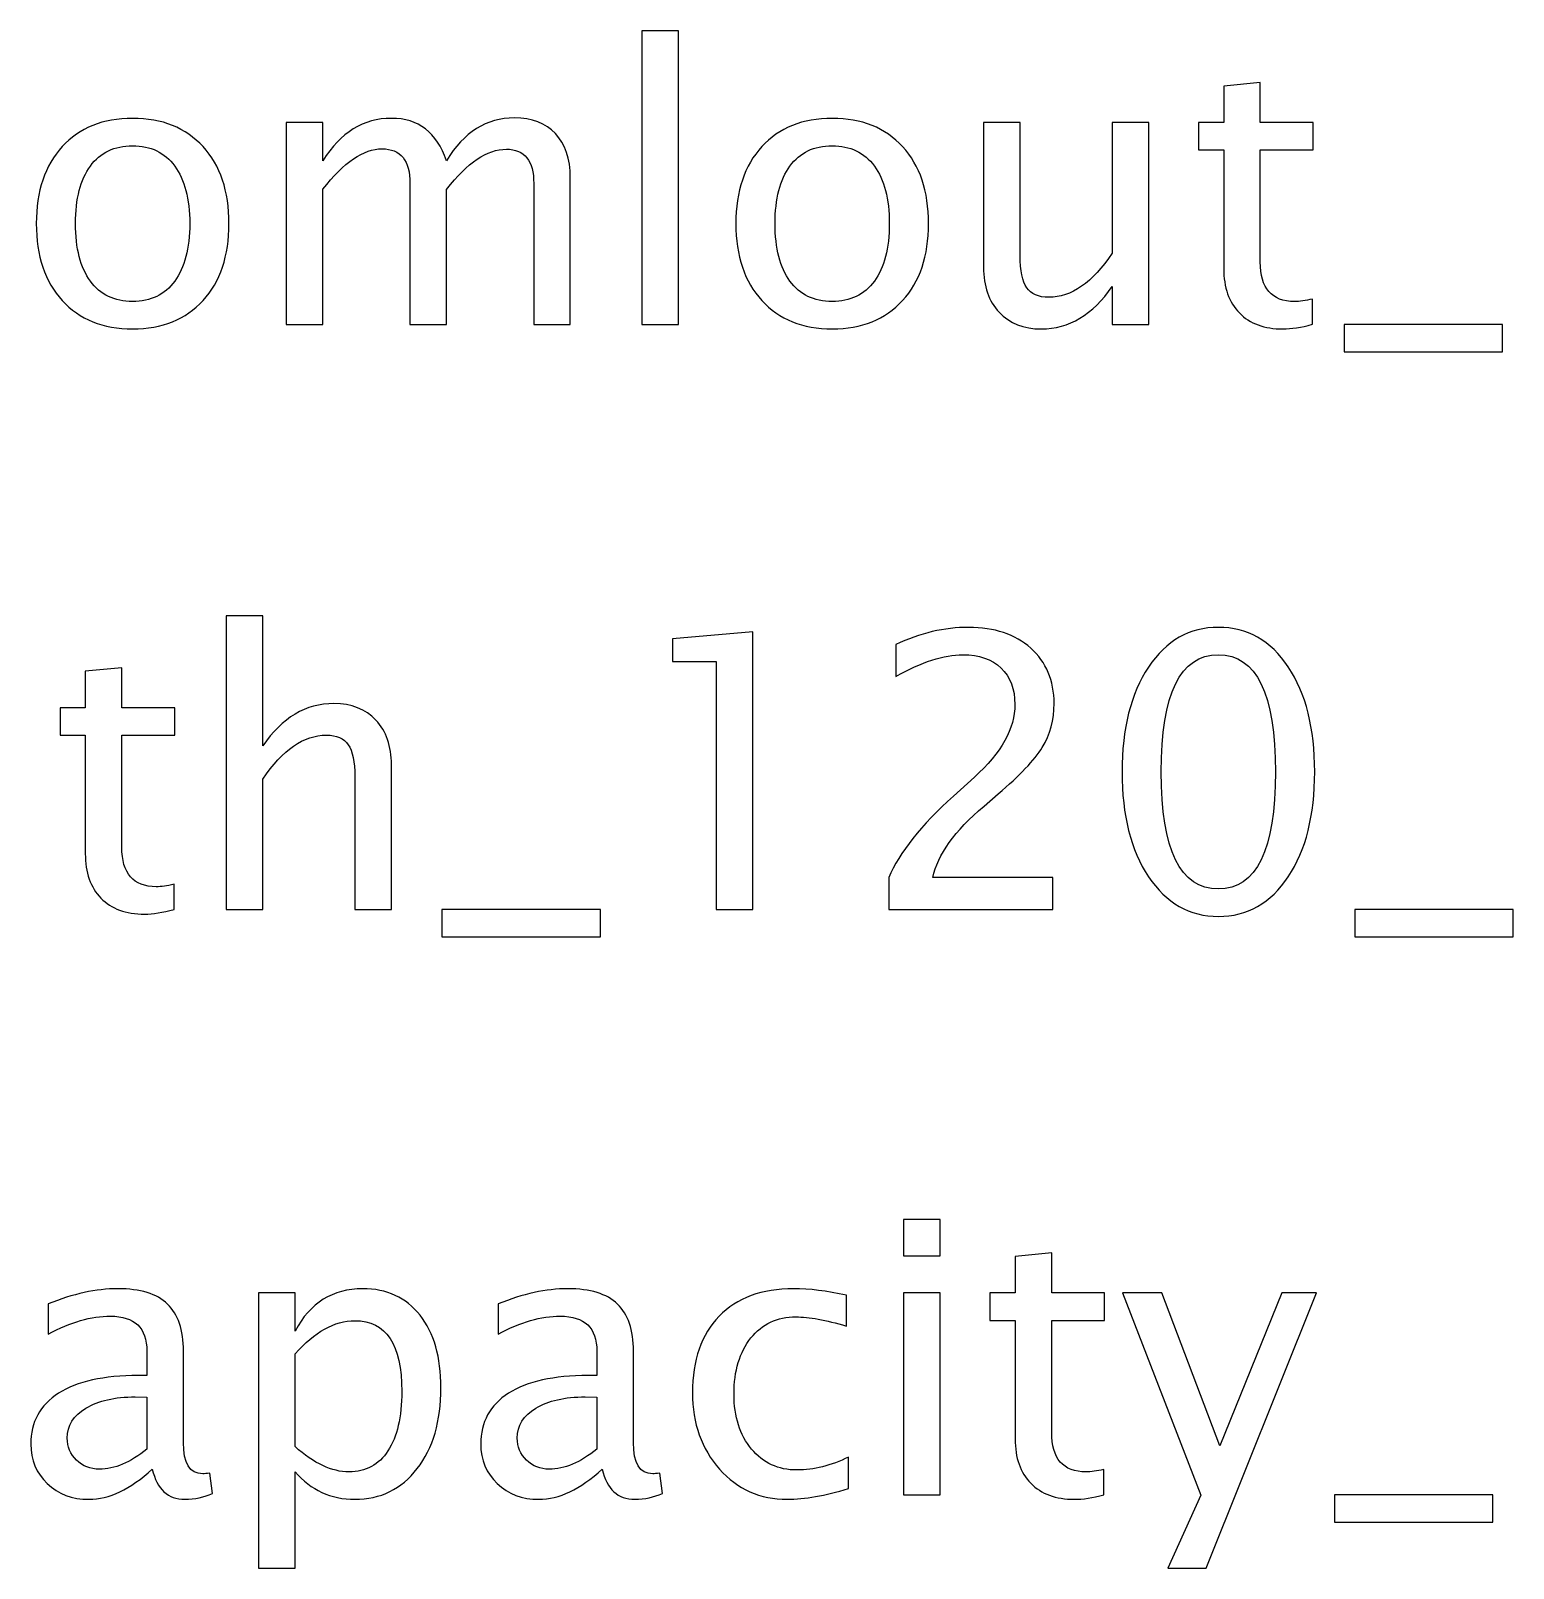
# Model space of a CAD drawing. Header units: centimetres. Extents: x -29.5 to 29.3, y -24.7 to 29.8.
# Drawn here: x -6.09 to 2.15, y 21.26 to 29.8 of the extents above; entities that cross this region are included whole.
import ezdxf

# ---------------------------------------------------------------- set-up
doc = ezdxf.new("R2010")
doc.units = ezdxf.units.CM
doc.header["$MEASUREMENT"] = 0
doc.layers.add('Layer 1', color=7, linetype='Continuous')

msp = doc.modelspace()

# ---------------------------------------------------------------- linework, layer by layer
at = {"layer": 'Layer 1'}
for points, knots in [([(-2.69537, 28.17044), (-2.69537, 28.17044), (-2.69537, 29.80239), (-2.69537, 29.80239), (-2.69537, 29.80239), (-2.69537, 29.80239), (-2.49217, 29.80239), (-2.49217, 29.80239), (-2.49217, 29.80239), (-2.49217, 29.80239), (-2.49217, 28.17044), (-2.49217, 28.17044), (-2.49217, 28.17044), (-2.49217, 28.17044), (-2.69537, 28.17044), (-2.69537, 28.17044)], [0, 0, 0, 0, 0.2, 0.2, 0.2, 0.2, 0.4, 0.4, 0.4, 0.4, 0.6, 0.6, 0.6, 0.6, 1, 1, 1, 1]), ([(1.03209, 28.17079), (0.9693, 28.15351), (0.91462, 28.14504), (0.8684, 28.14504), (0.8684, 28.14504), (0.76469, 28.14504), (0.6839, 28.17467), (0.62604, 28.23394), (0.62604, 28.23394), (0.56783, 28.29321), (0.53891, 28.3754), (0.53891, 28.48088), (0.53891, 28.48088), (0.53891, 28.48088), (0.53891, 29.13987), (0.53891, 29.13987), (0.53891, 29.13987), (0.53891, 29.13987), (0.3985, 29.13987), (0.3985, 29.13987), (0.3985, 29.13987), (0.3985, 29.13987), (0.3985, 29.29228), (0.3985, 29.29228), (0.3985, 29.29228), (0.3985, 29.29228), (0.53891, 29.29228), (0.53891, 29.29228), (0.53891, 29.29228), (0.53891, 29.29228), (0.53891, 29.49512), (0.53891, 29.49512), (0.53891, 29.49512), (0.53891, 29.49512), (0.74211, 29.51453), (0.74211, 29.51453), (0.74211, 29.51453), (0.74211, 29.51453), (0.74211, 29.29228), (0.74211, 29.29228), (0.74211, 29.29228), (0.74211, 29.29228), (1.03632, 29.29228), (1.03632, 29.29228), (1.03632, 29.29228), (1.03632, 29.29228), (1.03632, 29.13987), (1.03632, 29.13987), (1.03632, 29.13987), (1.03632, 29.13987), (0.74211, 29.13987), (0.74211, 29.13987), (0.74211, 29.13987), (0.74211, 29.13987), (0.74211, 28.51757), (0.74211, 28.51757), (0.74211, 28.51757), (0.74211, 28.37082), (0.80596, 28.29744), (0.93331, 28.29744), (0.93331, 28.29744), (0.96048, 28.29744), (0.99329, 28.30203), (1.03209, 28.31085), (1.03209, 28.31085), (1.03209, 28.31085), (1.03209, 28.17079), (1.03209, 28.17079)], [0, 0, 0, 0, 0.0555556, 0.0555556, 0.0555556, 0.0555556, 0.1111111, 0.1111111, 0.1111111, 0.1111111, 0.1666667, 0.1666667, 0.1666667, 0.1666667, 0.2222222, 0.2222222, 0.2222222, 0.2222222, 0.2777778, 0.2777778, 0.2777778, 0.2777778, 0.3333333, 0.3333333, 0.3333333, 0.3333333, 0.3888889, 0.3888889, 0.3888889, 0.3888889, 0.4444444, 0.4444444, 0.4444444, 0.4444444, 0.5, 0.5, 0.5, 0.5, 0.5555556, 0.5555556, 0.5555556, 0.5555556, 0.6111111, 0.6111111, 0.6111111, 0.6111111, 0.6666667, 0.6666667, 0.6666667, 0.6666667, 0.7222222, 0.7222222, 0.7222222, 0.7222222, 0.7777778, 0.7777778, 0.7777778, 0.7777778, 0.8333333, 0.8333333, 0.8333333, 0.8333333, 0.8888889, 0.8888889, 0.8888889, 0.8888889, 1, 1, 1, 1]), ([(-5.52535, 28.14504), (-5.6901, 28.14504), (-5.82063, 28.1976), (-5.91658, 28.30273), (-5.91658, 28.30273), (-6.01289, 28.40786), (-6.06087, 28.55074), (-6.06087, 28.731), (-6.06087, 28.731), (-6.06087, 28.91092), (-6.01289, 29.05344), (-5.91658, 29.15822), (-5.91658, 29.15822), (-5.82063, 29.26299), (-5.6901, 29.31556), (-5.52535, 29.31556), (-5.52535, 29.31556), (-5.3606, 29.31556), (-5.23008, 29.26299), (-5.13412, 29.15822), (-5.13412, 29.15822), (-5.03781, 29.05344), (-4.98983, 28.91092), (-4.98983, 28.731), (-4.98983, 28.731), (-4.98983, 28.55074), (-5.03781, 28.40786), (-5.13412, 28.30273), (-5.13412, 28.30273), (-5.23008, 28.1976), (-5.3606, 28.14504), (-5.52535, 28.14504)], [0, 0, 0, 0, 0.1111111, 0.1111111, 0.1111111, 0.1111111, 0.2222222, 0.2222222, 0.2222222, 0.2222222, 0.3333333, 0.3333333, 0.3333333, 0.3333333, 0.4444444, 0.4444444, 0.4444444, 0.4444444, 0.5555556, 0.5555556, 0.5555556, 0.5555556, 0.6666667, 0.6666667, 0.6666667, 0.6666667, 0.7777778, 0.7777778, 0.7777778, 0.7777778, 1, 1, 1, 1]), ([(-4.67163, 28.17044), (-4.67163, 28.17044), (-4.67163, 29.29228), (-4.67163, 29.29228), (-4.67163, 29.29228), (-4.67163, 29.29228), (-4.46843, 29.29228), (-4.46843, 29.29228), (-4.46843, 29.29228), (-4.46843, 29.29228), (-4.46843, 29.08026), (-4.46843, 29.08026), (-4.46843, 29.08026), (-4.3693, 29.23724), (-4.2423, 29.31556), (-4.08672, 29.31556), (-4.08672, 29.31556), (-3.93679, 29.31556), (-3.83484, 29.23724), (-3.78051, 29.08026), (-3.78051, 29.08026), (-3.6842, 29.23865), (-3.55861, 29.31768), (-3.40445, 29.31768), (-3.40445, 29.31768), (-3.30602, 29.31768), (-3.22947, 29.28875), (-3.17479, 29.23054), (-3.17479, 29.23054), (-3.12011, 29.17233), (-3.09259, 29.09084), (-3.09259, 28.98606), (-3.09259, 28.98606), (-3.09259, 28.98606), (-3.09259, 28.17044), (-3.09259, 28.17044), (-3.09259, 28.17044), (-3.09259, 28.17044), (-3.29579, 28.17044), (-3.29579, 28.17044), (-3.29579, 28.17044), (-3.29579, 28.17044), (-3.29579, 28.95255), (-3.29579, 28.95255), (-3.29579, 28.95255), (-3.29579, 29.08026), (-3.34659, 29.14411), (-3.44819, 29.14411), (-3.44819, 29.14411), (-3.55368, 29.14411), (-3.66445, 29.06967), (-3.78051, 28.92045), (-3.78051, 28.92045), (-3.78051, 28.92045), (-3.78051, 28.17044), (-3.78051, 28.17044), (-3.78051, 28.17044), (-3.78051, 28.17044), (-3.98371, 28.17044), (-3.98371, 28.17044), (-3.98371, 28.17044), (-3.98371, 28.17044), (-3.98371, 28.95326), (-3.98371, 28.95326), (-3.98371, 28.95326), (-3.98371, 29.08202), (-4.03522, 29.14622), (-4.13858, 29.14622), (-4.13858, 29.14622), (-4.24124, 29.14622), (-4.35131, 29.07144), (-4.46843, 28.92151), (-4.46843, 28.92151), (-4.46843, 28.92151), (-4.46843, 28.17044), (-4.46843, 28.17044), (-4.46843, 28.17044), (-4.46843, 28.17044), (-4.67163, 28.17044), (-4.67163, 28.17044)], [0, 0, 0, 0, 0.047619, 0.047619, 0.047619, 0.047619, 0.0952381, 0.0952381, 0.0952381, 0.0952381, 0.1428571, 0.1428571, 0.1428571, 0.1428571, 0.1904762, 0.1904762, 0.1904762, 0.1904762, 0.2380952, 0.2380952, 0.2380952, 0.2380952, 0.2857143, 0.2857143, 0.2857143, 0.2857143, 0.3333333, 0.3333333, 0.3333333, 0.3333333, 0.3809524, 0.3809524, 0.3809524, 0.3809524, 0.4285714, 0.4285714, 0.4285714, 0.4285714, 0.4761905, 0.4761905, 0.4761905, 0.4761905, 0.5238095, 0.5238095, 0.5238095, 0.5238095, 0.5714286, 0.5714286, 0.5714286, 0.5714286, 0.6190476, 0.6190476, 0.6190476, 0.6190476, 0.6666667, 0.6666667, 0.6666667, 0.6666667, 0.7142857, 0.7142857, 0.7142857, 0.7142857, 0.7619048, 0.7619048, 0.7619048, 0.7619048, 0.8095238, 0.8095238, 0.8095238, 0.8095238, 0.8571429, 0.8571429, 0.8571429, 0.8571429, 0.9047619, 0.9047619, 0.9047619, 0.9047619, 1, 1, 1, 1]), ([(-1.63703, 28.14504), (-1.80178, 28.14504), (-1.93231, 28.1976), (-2.02826, 28.30273), (-2.02826, 28.30273), (-2.12457, 28.40786), (-2.17255, 28.55074), (-2.17255, 28.731), (-2.17255, 28.731), (-2.17255, 28.91092), (-2.12457, 29.05344), (-2.02826, 29.15822), (-2.02826, 29.15822), (-1.93231, 29.26299), (-1.80178, 29.31556), (-1.63703, 29.31556), (-1.63703, 29.31556), (-1.47228, 29.31556), (-1.34176, 29.26299), (-1.2458, 29.15822), (-1.2458, 29.15822), (-1.14949, 29.05344), (-1.10151, 28.91092), (-1.10151, 28.731), (-1.10151, 28.731), (-1.10151, 28.55074), (-1.14949, 28.40786), (-1.2458, 28.30273), (-1.2458, 28.30273), (-1.34176, 28.1976), (-1.47228, 28.14504), (-1.63703, 28.14504)], [0, 0, 0, 0, 0.1111111, 0.1111111, 0.1111111, 0.1111111, 0.2222222, 0.2222222, 0.2222222, 0.2222222, 0.3333333, 0.3333333, 0.3333333, 0.3333333, 0.4444444, 0.4444444, 0.4444444, 0.4444444, 0.5555556, 0.5555556, 0.5555556, 0.5555556, 0.6666667, 0.6666667, 0.6666667, 0.6666667, 0.7777778, 0.7777778, 0.7777778, 0.7777778, 1, 1, 1, 1]), ([(-0.08058, 28.17044), (-0.08058, 28.17044), (-0.08058, 28.3814), (-0.08058, 28.3814), (-0.08058, 28.3814), (-0.18888, 28.22371), (-0.32046, 28.14504), (-0.47498, 28.14504), (-0.47498, 28.14504), (-0.57305, 28.14504), (-0.65102, 28.17573), (-0.70887, 28.23747), (-0.70887, 28.23747), (-0.76708, 28.2992), (-0.79601, 28.38211), (-0.79601, 28.48688), (-0.79601, 28.48688), (-0.79601, 28.48688), (-0.79601, 29.29228), (-0.79601, 29.29228), (-0.79601, 29.29228), (-0.79601, 29.29228), (-0.59281, 29.29228), (-0.59281, 29.29228), (-0.59281, 29.29228), (-0.59281, 29.29228), (-0.59281, 28.5532), (-0.59281, 28.5532), (-0.59281, 28.5532), (-0.59281, 28.46889), (-0.58046, 28.40927), (-0.55612, 28.37399), (-0.55612, 28.37399), (-0.53143, 28.33836), (-0.4905, 28.32072), (-0.433, 28.32072), (-0.433, 28.32072), (-0.30882, 28.32072), (-0.19099, 28.40222), (-0.08058, 28.56555), (-0.08058, 28.56555), (-0.08058, 28.56555), (-0.08058, 29.29228), (-0.08058, 29.29228), (-0.08058, 29.29228), (-0.08058, 29.29228), (0.12263, 29.29228), (0.12263, 29.29228), (0.12263, 29.29228), (0.12263, 29.29228), (0.12263, 28.17044), (0.12263, 28.17044), (0.12263, 28.17044), (0.12263, 28.17044), (-0.08058, 28.17044), (-0.08058, 28.17044)], [0, 0, 0, 0, 0.0666667, 0.0666667, 0.0666667, 0.0666667, 0.1333333, 0.1333333, 0.1333333, 0.1333333, 0.2, 0.2, 0.2, 0.2, 0.2666667, 0.2666667, 0.2666667, 0.2666667, 0.3333333, 0.3333333, 0.3333333, 0.3333333, 0.4, 0.4, 0.4, 0.4, 0.4666667, 0.4666667, 0.4666667, 0.4666667, 0.5333333, 0.5333333, 0.5333333, 0.5333333, 0.6, 0.6, 0.6, 0.6, 0.6666667, 0.6666667, 0.6666667, 0.6666667, 0.7333333, 0.7333333, 0.7333333, 0.7333333, 0.8, 0.8, 0.8, 0.8, 0.8666667, 0.8666667, 0.8666667, 0.8666667, 1, 1, 1, 1]), ([(-5.52571, 28.29744), (-5.42516, 28.29744), (-5.34685, 28.33519), (-5.29111, 28.41103), (-5.29111, 28.41103), (-5.23572, 28.48653), (-5.20785, 28.59342), (-5.20785, 28.731), (-5.20785, 28.731), (-5.20785, 28.86824), (-5.23572, 28.97477), (-5.29111, 29.05027), (-5.29111, 29.05027), (-5.34685, 29.12541), (-5.42516, 29.16316), (-5.52571, 29.16316), (-5.52571, 29.16316), (-5.6266, 29.16316), (-5.70492, 29.12541), (-5.75995, 29.05027), (-5.75995, 29.05027), (-5.81534, 28.97477), (-5.84285, 28.86824), (-5.84285, 28.731), (-5.84285, 28.731), (-5.84285, 28.59342), (-5.81534, 28.48653), (-5.75995, 28.41103), (-5.75995, 28.41103), (-5.70492, 28.33519), (-5.6266, 28.29744), (-5.52571, 28.29744)], [0, 0, 0, 0, 0.1111111, 0.1111111, 0.1111111, 0.1111111, 0.2222222, 0.2222222, 0.2222222, 0.2222222, 0.3333333, 0.3333333, 0.3333333, 0.3333333, 0.4444444, 0.4444444, 0.4444444, 0.4444444, 0.5555556, 0.5555556, 0.5555556, 0.5555556, 0.6666667, 0.6666667, 0.6666667, 0.6666667, 0.7777778, 0.7777778, 0.7777778, 0.7777778, 1, 1, 1, 1]), ([(-1.63739, 28.29744), (-1.53684, 28.29744), (-1.45853, 28.33519), (-1.40279, 28.41103), (-1.40279, 28.41103), (-1.3474, 28.48653), (-1.31953, 28.59342), (-1.31953, 28.731), (-1.31953, 28.731), (-1.31953, 28.86824), (-1.3474, 28.97477), (-1.40279, 29.05027), (-1.40279, 29.05027), (-1.45853, 29.12541), (-1.53684, 29.16316), (-1.63739, 29.16316), (-1.63739, 29.16316), (-1.73828, 29.16316), (-1.8166, 29.12541), (-1.87163, 29.05027), (-1.87163, 29.05027), (-1.92702, 28.97477), (-1.95453, 28.86824), (-1.95453, 28.731), (-1.95453, 28.731), (-1.95453, 28.59342), (-1.92702, 28.48653), (-1.87163, 28.41103), (-1.87163, 28.41103), (-1.8166, 28.33519), (-1.73828, 28.29744), (-1.63739, 28.29744)], [0, 0, 0, 0, 0.1111111, 0.1111111, 0.1111111, 0.1111111, 0.2222222, 0.2222222, 0.2222222, 0.2222222, 0.3333333, 0.3333333, 0.3333333, 0.3333333, 0.4444444, 0.4444444, 0.4444444, 0.4444444, 0.5555556, 0.5555556, 0.5555556, 0.5555556, 0.6666667, 0.6666667, 0.6666667, 0.6666667, 0.7777778, 0.7777778, 0.7777778, 0.7777778, 1, 1, 1, 1]), ([(1.20777, 28.01804), (1.20777, 28.01804), (1.20777, 28.17044), (1.20777, 28.17044), (1.20777, 28.17044), (1.20777, 28.17044), (2.0883, 28.17044), (2.0883, 28.17044), (2.0883, 28.17044), (2.0883, 28.17044), (2.0883, 28.01804), (2.0883, 28.01804), (2.0883, 28.01804), (2.0883, 28.01804), (1.20777, 28.01804), (1.20777, 28.01804)], [0, 0, 0, 0, 0.2, 0.2, 0.2, 0.2, 0.4, 0.4, 0.4, 0.4, 0.6, 0.6, 0.6, 0.6, 1, 1, 1, 1]), ([(-5.00537, 24.91783), (-5.00537, 24.91783), (-5.00537, 26.54978), (-5.00537, 26.54978), (-5.00537, 26.54978), (-5.00537, 26.54978), (-4.80217, 26.54978), (-4.80217, 26.54978), (-4.80217, 26.54978), (-4.80217, 26.54978), (-4.80217, 25.82765), (-4.80217, 25.82765), (-4.80217, 25.82765), (-4.69457, 25.98463), (-4.56263, 26.06295), (-4.4067, 26.06295), (-4.4067, 26.06295), (-4.30863, 26.06295), (-4.23067, 26.03226), (-4.17317, 25.97052), (-4.17317, 25.97052), (-4.11566, 25.90914), (-4.08673, 25.82623), (-4.08673, 25.72252), (-4.08673, 25.72252), (-4.08673, 25.72252), (-4.08673, 24.91783), (-4.08673, 24.91783), (-4.08673, 24.91783), (-4.08673, 24.91783), (-4.28994, 24.91783), (-4.28994, 24.91783), (-4.28994, 24.91783), (-4.28994, 24.91783), (-4.28994, 25.6562), (-4.28994, 25.6562), (-4.28994, 25.6562), (-4.28994, 25.73945), (-4.30228, 25.79872), (-4.32662, 25.834), (-4.32662, 25.834), (-4.35132, 25.86963), (-4.39189, 25.88726), (-4.44869, 25.88726), (-4.44869, 25.88726), (-4.57357, 25.88726), (-4.6914, 25.80577), (-4.80217, 25.64279), (-4.80217, 25.64279), (-4.80217, 25.64279), (-4.80217, 24.91783), (-4.80217, 24.91783), (-4.80217, 24.91783), (-4.80217, 24.91783), (-5.00537, 24.91783), (-5.00537, 24.91783)], [0, 0, 0, 0, 0.0666667, 0.0666667, 0.0666667, 0.0666667, 0.1333333, 0.1333333, 0.1333333, 0.1333333, 0.2, 0.2, 0.2, 0.2, 0.2666667, 0.2666667, 0.2666667, 0.2666667, 0.3333333, 0.3333333, 0.3333333, 0.3333333, 0.4, 0.4, 0.4, 0.4, 0.4666667, 0.4666667, 0.4666667, 0.4666667, 0.5333333, 0.5333333, 0.5333333, 0.5333333, 0.6, 0.6, 0.6, 0.6, 0.6666667, 0.6666667, 0.6666667, 0.6666667, 0.7333333, 0.7333333, 0.7333333, 0.7333333, 0.8, 0.8, 0.8, 0.8, 0.8666667, 0.8666667, 0.8666667, 0.8666667, 1, 1, 1, 1]), ([(-2.28191, 24.91783), (-2.28191, 24.91783), (-2.28191, 26.29578), (-2.28191, 26.29578), (-2.28191, 26.29578), (-2.28191, 26.29578), (-2.52533, 26.29578), (-2.52533, 26.29578), (-2.52533, 26.29578), (-2.52533, 26.29578), (-2.52533, 26.42278), (-2.52533, 26.42278), (-2.52533, 26.42278), (-2.52533, 26.42278), (-2.07871, 26.46088), (-2.07871, 26.46088), (-2.07871, 26.46088), (-2.07871, 26.46088), (-2.07871, 24.91783), (-2.07871, 24.91783), (-2.07871, 24.91783), (-2.07871, 24.91783), (-2.28191, 24.91783), (-2.28191, 24.91783)], [0, 0, 0, 0, 0.1428571, 0.1428571, 0.1428571, 0.1428571, 0.2857143, 0.2857143, 0.2857143, 0.2857143, 0.4285714, 0.4285714, 0.4285714, 0.4285714, 0.5714286, 0.5714286, 0.5714286, 0.5714286, 0.7142857, 0.7142857, 0.7142857, 0.7142857, 1, 1, 1, 1]), ([(-1.32236, 24.91783), (-1.32236, 24.91783), (-1.32236, 25.09563), (-1.32236, 25.09563), (-1.32236, 25.09563), (-1.26309, 25.23427), (-1.1435, 25.38561), (-0.96323, 25.54895), (-0.96323, 25.54895), (-0.96323, 25.54895), (-0.84681, 25.65337), (-0.84681, 25.65337), (-0.84681, 25.65337), (-0.69688, 25.78955), (-0.62174, 25.92431), (-0.62174, 26.05836), (-0.62174, 26.05836), (-0.62174, 26.14409), (-0.64749, 26.21112), (-0.69864, 26.26015), (-0.69864, 26.26015), (-0.7498, 26.30919), (-0.82071, 26.33388), (-0.91066, 26.33388), (-0.91066, 26.33388), (-1.01579, 26.33388), (-1.14032, 26.29367), (-1.28426, 26.21323), (-1.28426, 26.21323), (-1.28426, 26.21323), (-1.28426, 26.39103), (-1.28426, 26.39103), (-1.28426, 26.39103), (-1.14844, 26.45453), (-1.01332, 26.48628), (-0.87856, 26.48628), (-0.87856, 26.48628), (-0.73533, 26.48628), (-0.62033, 26.44783), (-0.53354, 26.37057), (-0.53354, 26.37057), (-0.44711, 26.29331), (-0.40372, 26.19101), (-0.40372, 26.0633), (-0.40372, 26.0633), (-0.40372, 25.97158), (-0.42559, 25.89009), (-0.46934, 25.81918), (-0.46934, 25.81918), (-0.51344, 25.74792), (-0.59493, 25.66184), (-0.71452, 25.56024), (-0.71452, 25.56024), (-0.71452, 25.56024), (-0.79319, 25.49321), (-0.79319, 25.49321), (-0.79319, 25.49321), (-0.95688, 25.35457), (-1.05142, 25.22192), (-1.07682, 25.09563), (-1.07682, 25.09563), (-1.07682, 25.09563), (-0.41007, 25.09563), (-0.41007, 25.09563), (-0.41007, 25.09563), (-0.41007, 25.09563), (-0.41007, 24.91783), (-0.41007, 24.91783), (-0.41007, 24.91783), (-0.41007, 24.91783), (-1.32236, 24.91783), (-1.32236, 24.91783)], [0, 0, 0, 0, 0.0526316, 0.0526316, 0.0526316, 0.0526316, 0.1052632, 0.1052632, 0.1052632, 0.1052632, 0.1578947, 0.1578947, 0.1578947, 0.1578947, 0.2105263, 0.2105263, 0.2105263, 0.2105263, 0.2631579, 0.2631579, 0.2631579, 0.2631579, 0.3157895, 0.3157895, 0.3157895, 0.3157895, 0.3684211, 0.3684211, 0.3684211, 0.3684211, 0.4210526, 0.4210526, 0.4210526, 0.4210526, 0.4736842, 0.4736842, 0.4736842, 0.4736842, 0.5263158, 0.5263158, 0.5263158, 0.5263158, 0.5789474, 0.5789474, 0.5789474, 0.5789474, 0.6315789, 0.6315789, 0.6315789, 0.6315789, 0.6842105, 0.6842105, 0.6842105, 0.6842105, 0.7368421, 0.7368421, 0.7368421, 0.7368421, 0.7894737, 0.7894737, 0.7894737, 0.7894737, 0.8421053, 0.8421053, 0.8421053, 0.8421053, 0.8947368, 0.8947368, 0.8947368, 0.8947368, 1, 1, 1, 1]), ([(0.50927, 24.87973), (0.34875, 24.87973), (0.21928, 24.95346), (0.12121, 25.10057), (0.12121, 25.10057), (0.02279, 25.24768), (-0.02625, 25.44171), (-0.02625, 25.68301), (-0.02625, 25.68301), (-0.02625, 25.92431), (0.02279, 26.11833), (0.12121, 26.26544), (0.12121, 26.26544), (0.21928, 26.41255), (0.34875, 26.48628), (0.50927, 26.48628), (0.50927, 26.48628), (0.67049, 26.48628), (0.79996, 26.4129), (0.89803, 26.26615), (0.89803, 26.26615), (0.99575, 26.11939), (1.04479, 25.92501), (1.04479, 25.68301), (1.04479, 25.68301), (1.04479, 25.44171), (0.99575, 25.24768), (0.89803, 25.10057), (0.89803, 25.10057), (0.79996, 24.95346), (0.67049, 24.87973), (0.50927, 24.87973)], [0, 0, 0, 0, 0.1111111, 0.1111111, 0.1111111, 0.1111111, 0.2222222, 0.2222222, 0.2222222, 0.2222222, 0.3333333, 0.3333333, 0.3333333, 0.3333333, 0.4444444, 0.4444444, 0.4444444, 0.4444444, 0.5555556, 0.5555556, 0.5555556, 0.5555556, 0.6666667, 0.6666667, 0.6666667, 0.6666667, 0.7777778, 0.7777778, 0.7777778, 0.7777778, 1, 1, 1, 1]), ([(0.50891, 25.03213), (0.72093, 25.03213), (0.82677, 25.24909), (0.82677, 25.68301), (0.82677, 25.68301), (0.82677, 26.11692), (0.72093, 26.33388), (0.50891, 26.33388), (0.50891, 26.33388), (0.2976, 26.33388), (0.19177, 26.11692), (0.19177, 25.68301), (0.19177, 25.68301), (0.19177, 25.24909), (0.2976, 25.03213), (0.50891, 25.03213)], [0, 0, 0, 0, 0.2, 0.2, 0.2, 0.2, 0.4, 0.4, 0.4, 0.4, 0.6, 0.6, 0.6, 0.6, 1, 1, 1, 1]), ([(-5.29535, 24.91818), (-5.35814, 24.9009), (-5.41282, 24.89243), (-5.45904, 24.89243), (-5.45904, 24.89243), (-5.56275, 24.89243), (-5.64354, 24.92206), (-5.7014, 24.98133), (-5.7014, 24.98133), (-5.75961, 25.0406), (-5.78853, 25.12279), (-5.78853, 25.22827), (-5.78853, 25.22827), (-5.78853, 25.22827), (-5.78853, 25.88726), (-5.78853, 25.88726), (-5.78853, 25.88726), (-5.78853, 25.88726), (-5.92894, 25.88726), (-5.92894, 25.88726), (-5.92894, 25.88726), (-5.92894, 25.88726), (-5.92894, 26.03967), (-5.92894, 26.03967), (-5.92894, 26.03967), (-5.92894, 26.03967), (-5.78853, 26.03967), (-5.78853, 26.03967), (-5.78853, 26.03967), (-5.78853, 26.03967), (-5.78853, 26.24251), (-5.78853, 26.24251), (-5.78853, 26.24251), (-5.78853, 26.24251), (-5.58533, 26.26192), (-5.58533, 26.26192), (-5.58533, 26.26192), (-5.58533, 26.26192), (-5.58533, 26.03967), (-5.58533, 26.03967), (-5.58533, 26.03967), (-5.58533, 26.03967), (-5.29112, 26.03967), (-5.29112, 26.03967), (-5.29112, 26.03967), (-5.29112, 26.03967), (-5.29112, 25.88726), (-5.29112, 25.88726), (-5.29112, 25.88726), (-5.29112, 25.88726), (-5.58533, 25.88726), (-5.58533, 25.88726), (-5.58533, 25.88726), (-5.58533, 25.88726), (-5.58533, 25.26496), (-5.58533, 25.26496), (-5.58533, 25.26496), (-5.58533, 25.11821), (-5.52148, 25.04483), (-5.39413, 25.04483), (-5.39413, 25.04483), (-5.36696, 25.04483), (-5.33415, 25.04942), (-5.29535, 25.05824), (-5.29535, 25.05824), (-5.29535, 25.05824), (-5.29535, 24.91818), (-5.29535, 24.91818)], [0, 0, 0, 0, 0.0555556, 0.0555556, 0.0555556, 0.0555556, 0.1111111, 0.1111111, 0.1111111, 0.1111111, 0.1666667, 0.1666667, 0.1666667, 0.1666667, 0.2222222, 0.2222222, 0.2222222, 0.2222222, 0.2777778, 0.2777778, 0.2777778, 0.2777778, 0.3333333, 0.3333333, 0.3333333, 0.3333333, 0.3888889, 0.3888889, 0.3888889, 0.3888889, 0.4444444, 0.4444444, 0.4444444, 0.4444444, 0.5, 0.5, 0.5, 0.5, 0.5555556, 0.5555556, 0.5555556, 0.5555556, 0.6111111, 0.6111111, 0.6111111, 0.6111111, 0.6666667, 0.6666667, 0.6666667, 0.6666667, 0.7222222, 0.7222222, 0.7222222, 0.7222222, 0.7777778, 0.7777778, 0.7777778, 0.7777778, 0.8333333, 0.8333333, 0.8333333, 0.8333333, 0.8888889, 0.8888889, 0.8888889, 0.8888889, 1, 1, 1, 1]), ([(-3.80592, 24.76543), (-3.80592, 24.76543), (-3.80592, 24.91783), (-3.80592, 24.91783), (-3.80592, 24.91783), (-3.80592, 24.91783), (-2.92539, 24.91783), (-2.92539, 24.91783), (-2.92539, 24.91783), (-2.92539, 24.91783), (-2.92539, 24.76543), (-2.92539, 24.76543), (-2.92539, 24.76543), (-2.92539, 24.76543), (-3.80592, 24.76543), (-3.80592, 24.76543)], [0, 0, 0, 0, 0.2, 0.2, 0.2, 0.2, 0.4, 0.4, 0.4, 0.4, 0.6, 0.6, 0.6, 0.6, 1, 1, 1, 1]), ([(1.26774, 24.76543), (1.26774, 24.76543), (1.26774, 24.91783), (1.26774, 24.91783), (1.26774, 24.91783), (1.26774, 24.91783), (2.14827, 24.91783), (2.14827, 24.91783), (2.14827, 24.91783), (2.14827, 24.91783), (2.14827, 24.76543), (2.14827, 24.76543), (2.14827, 24.76543), (2.14827, 24.76543), (1.26774, 24.76543), (1.26774, 24.76543)], [0, 0, 0, 0, 0.2, 0.2, 0.2, 0.2, 0.4, 0.4, 0.4, 0.4, 0.6, 0.6, 0.6, 0.6, 1, 1, 1, 1]), ([(-1.24052, 22.99237), (-1.24052, 22.99237), (-1.24052, 23.19557), (-1.24052, 23.19557), (-1.24052, 23.19557), (-1.24052, 23.19557), (-1.03732, 23.19557), (-1.03732, 23.19557), (-1.03732, 23.19557), (-1.03732, 23.19557), (-1.03732, 22.99237), (-1.03732, 22.99237), (-1.03732, 22.99237), (-1.03732, 22.99237), (-1.24052, 22.99237), (-1.24052, 22.99237)], [0, 0, 0, 0, 0.2, 0.2, 0.2, 0.2, 0.4, 0.4, 0.4, 0.4, 0.6, 0.6, 0.6, 0.6, 1, 1, 1, 1]), ([(-0.12715, 21.66557), (-0.18994, 21.64829), (-0.24462, 21.63982), (-0.29084, 21.63982), (-0.29084, 21.63982), (-0.39455, 21.63982), (-0.47534, 21.66945), (-0.5332, 21.72872), (-0.5332, 21.72872), (-0.59141, 21.78799), (-0.62033, 21.87018), (-0.62033, 21.97566), (-0.62033, 21.97566), (-0.62033, 21.97566), (-0.62033, 22.63465), (-0.62033, 22.63465), (-0.62033, 22.63465), (-0.62033, 22.63465), (-0.76074, 22.63465), (-0.76074, 22.63465), (-0.76074, 22.63465), (-0.76074, 22.63465), (-0.76074, 22.78706), (-0.76074, 22.78706), (-0.76074, 22.78706), (-0.76074, 22.78706), (-0.62033, 22.78706), (-0.62033, 22.78706), (-0.62033, 22.78706), (-0.62033, 22.78706), (-0.62033, 22.9899), (-0.62033, 22.9899), (-0.62033, 22.9899), (-0.62033, 22.9899), (-0.41713, 23.00931), (-0.41713, 23.00931), (-0.41713, 23.00931), (-0.41713, 23.00931), (-0.41713, 22.78706), (-0.41713, 22.78706), (-0.41713, 22.78706), (-0.41713, 22.78706), (-0.12292, 22.78706), (-0.12292, 22.78706), (-0.12292, 22.78706), (-0.12292, 22.78706), (-0.12292, 22.63465), (-0.12292, 22.63465), (-0.12292, 22.63465), (-0.12292, 22.63465), (-0.41713, 22.63465), (-0.41713, 22.63465), (-0.41713, 22.63465), (-0.41713, 22.63465), (-0.41713, 22.01235), (-0.41713, 22.01235), (-0.41713, 22.01235), (-0.41713, 21.8656), (-0.35328, 21.79222), (-0.22593, 21.79222), (-0.22593, 21.79222), (-0.19876, 21.79222), (-0.16595, 21.79681), (-0.12715, 21.80563), (-0.12715, 21.80563), (-0.12715, 21.80563), (-0.12715, 21.66557), (-0.12715, 21.66557)], [0, 0, 0, 0, 0.0555556, 0.0555556, 0.0555556, 0.0555556, 0.1111111, 0.1111111, 0.1111111, 0.1111111, 0.1666667, 0.1666667, 0.1666667, 0.1666667, 0.2222222, 0.2222222, 0.2222222, 0.2222222, 0.2777778, 0.2777778, 0.2777778, 0.2777778, 0.3333333, 0.3333333, 0.3333333, 0.3333333, 0.3888889, 0.3888889, 0.3888889, 0.3888889, 0.4444444, 0.4444444, 0.4444444, 0.4444444, 0.5, 0.5, 0.5, 0.5, 0.5555556, 0.5555556, 0.5555556, 0.5555556, 0.6111111, 0.6111111, 0.6111111, 0.6111111, 0.6666667, 0.6666667, 0.6666667, 0.6666667, 0.7222222, 0.7222222, 0.7222222, 0.7222222, 0.7777778, 0.7777778, 0.7777778, 0.7777778, 0.8333333, 0.8333333, 0.8333333, 0.8333333, 0.8888889, 0.8888889, 0.8888889, 0.8888889, 1, 1, 1, 1]), ([(-5.416, 21.8081), (-5.53806, 21.69591), (-5.65553, 21.63982), (-5.76842, 21.63982), (-5.76842, 21.63982), (-5.8612, 21.63982), (-5.93846, 21.66875), (-5.99949, 21.72696), (-5.99949, 21.72696), (-6.06087, 21.78516), (-6.09157, 21.85854), (-6.09157, 21.94709), (-6.09157, 21.94709), (-6.09157, 22.0695), (-6.04006, 22.1637), (-5.93705, 22.22931), (-5.93705, 22.22931), (-5.83404, 22.29493), (-5.68622, 22.32774), (-5.49361, 22.32774), (-5.49361, 22.32774), (-5.49361, 22.32774), (-5.44598, 22.32774), (-5.44598, 22.32774), (-5.44598, 22.32774), (-5.44598, 22.32774), (-5.44598, 22.46285), (-5.44598, 22.46285), (-5.44598, 22.46285), (-5.44598, 22.59303), (-5.51372, 22.65794), (-5.64954, 22.65794), (-5.64954, 22.65794), (-5.75466, 22.65794), (-5.86967, 22.62478), (-5.9942, 22.55845), (-5.9942, 22.55845), (-5.9942, 22.55845), (-5.9942, 22.72567), (-5.9942, 22.72567), (-5.9942, 22.72567), (-5.85732, 22.78212), (-5.7282, 22.81034), (-5.6072, 22.81034), (-5.6072, 22.81034), (-5.48267, 22.81034), (-5.3906, 22.78212), (-5.33168, 22.72532), (-5.33168, 22.72532), (-5.27242, 22.66852), (-5.24278, 22.58103), (-5.24278, 22.46285), (-5.24278, 22.46285), (-5.24278, 22.46285), (-5.24278, 21.95591), (-5.24278, 21.95591), (-5.24278, 21.95591), (-5.24278, 21.83985), (-5.20715, 21.78164), (-5.13554, 21.78164), (-5.13554, 21.78164), (-5.12672, 21.78164), (-5.11366, 21.78305), (-5.09638, 21.78587), (-5.09638, 21.78587), (-5.09638, 21.78587), (-5.08191, 21.67298), (-5.08191, 21.67298), (-5.08191, 21.67298), (-5.12813, 21.65076), (-5.17893, 21.63982), (-5.23467, 21.63982), (-5.23467, 21.63982), (-5.32957, 21.63982), (-5.38989, 21.69591), (-5.416, 21.8081)], [0, 0, 0, 0, 0.05, 0.05, 0.05, 0.05, 0.1, 0.1, 0.1, 0.1, 0.15, 0.15, 0.15, 0.15, 0.2, 0.2, 0.2, 0.2, 0.25, 0.25, 0.25, 0.25, 0.3, 0.3, 0.3, 0.3, 0.35, 0.35, 0.35, 0.35, 0.4, 0.4, 0.4, 0.4, 0.45, 0.45, 0.45, 0.45, 0.5, 0.5, 0.5, 0.5, 0.55, 0.55, 0.55, 0.55, 0.6, 0.6, 0.6, 0.6, 0.65, 0.65, 0.65, 0.65, 0.7, 0.7, 0.7, 0.7, 0.75, 0.75, 0.75, 0.75, 0.8, 0.8, 0.8, 0.8, 0.85, 0.85, 0.85, 0.85, 0.9, 0.9, 0.9, 0.9, 1, 1, 1, 1]), ([(-4.82545, 21.2567), (-4.82545, 21.2567), (-4.82545, 22.78706), (-4.82545, 22.78706), (-4.82545, 22.78706), (-4.82545, 22.78706), (-4.62225, 22.78706), (-4.62225, 22.78706), (-4.62225, 22.78706), (-4.62225, 22.78706), (-4.62225, 22.57504), (-4.62225, 22.57504), (-4.62225, 22.57504), (-4.53899, 22.73202), (-4.41376, 22.81034), (-4.24689, 22.81034), (-4.24689, 22.81034), (-4.11178, 22.81034), (-4.00559, 22.7613), (-3.92798, 22.66288), (-3.92798, 22.66288), (-3.85037, 22.56445), (-3.81156, 22.43004), (-3.81156, 22.25965), (-3.81156, 22.25965), (-3.81156, 22.07409), (-3.85566, 21.92416), (-3.9435, 21.81056), (-3.9435, 21.81056), (-4.03135, 21.69662), (-4.14706, 21.63982), (-4.29028, 21.63982), (-4.29028, 21.63982), (-4.42328, 21.63982), (-4.53405, 21.69062), (-4.62225, 21.79257), (-4.62225, 21.79257), (-4.62225, 21.79257), (-4.62225, 21.2567), (-4.62225, 21.2567), (-4.62225, 21.2567), (-4.62225, 21.2567), (-4.82545, 21.2567), (-4.82545, 21.2567)], [0, 0, 0, 0, 0.0833333, 0.0833333, 0.0833333, 0.0833333, 0.1666667, 0.1666667, 0.1666667, 0.1666667, 0.25, 0.25, 0.25, 0.25, 0.3333333, 0.3333333, 0.3333333, 0.3333333, 0.4166667, 0.4166667, 0.4166667, 0.4166667, 0.5, 0.5, 0.5, 0.5, 0.5833333, 0.5833333, 0.5833333, 0.5833333, 0.6666667, 0.6666667, 0.6666667, 0.6666667, 0.75, 0.75, 0.75, 0.75, 0.8333333, 0.8333333, 0.8333333, 0.8333333, 1, 1, 1, 1]), ([(-2.91516, 21.8081), (-3.03722, 21.69591), (-3.15469, 21.63982), (-3.26758, 21.63982), (-3.26758, 21.63982), (-3.36036, 21.63982), (-3.43762, 21.66875), (-3.49865, 21.72696), (-3.49865, 21.72696), (-3.56003, 21.78516), (-3.59073, 21.85854), (-3.59073, 21.94709), (-3.59073, 21.94709), (-3.59073, 22.0695), (-3.53922, 22.1637), (-3.43621, 22.22931), (-3.43621, 22.22931), (-3.3332, 22.29493), (-3.18538, 22.32774), (-2.99277, 22.32774), (-2.99277, 22.32774), (-2.99277, 22.32774), (-2.94514, 22.32774), (-2.94514, 22.32774), (-2.94514, 22.32774), (-2.94514, 22.32774), (-2.94514, 22.46285), (-2.94514, 22.46285), (-2.94514, 22.46285), (-2.94514, 22.59303), (-3.01288, 22.65794), (-3.1487, 22.65794), (-3.1487, 22.65794), (-3.25382, 22.65794), (-3.36883, 22.62478), (-3.49336, 22.55845), (-3.49336, 22.55845), (-3.49336, 22.55845), (-3.49336, 22.72567), (-3.49336, 22.72567), (-3.49336, 22.72567), (-3.35648, 22.78212), (-3.22736, 22.81034), (-3.10636, 22.81034), (-3.10636, 22.81034), (-2.98183, 22.81034), (-2.88976, 22.78212), (-2.83084, 22.72532), (-2.83084, 22.72532), (-2.77158, 22.66852), (-2.74194, 22.58103), (-2.74194, 22.46285), (-2.74194, 22.46285), (-2.74194, 22.46285), (-2.74194, 21.95591), (-2.74194, 21.95591), (-2.74194, 21.95591), (-2.74194, 21.83985), (-2.70631, 21.78164), (-2.6347, 21.78164), (-2.6347, 21.78164), (-2.62588, 21.78164), (-2.61282, 21.78305), (-2.59554, 21.78587), (-2.59554, 21.78587), (-2.59554, 21.78587), (-2.58107, 21.67298), (-2.58107, 21.67298), (-2.58107, 21.67298), (-2.62729, 21.65076), (-2.67809, 21.63982), (-2.73383, 21.63982), (-2.73383, 21.63982), (-2.82873, 21.63982), (-2.88905, 21.69591), (-2.91516, 21.8081)], [0, 0, 0, 0, 0.05, 0.05, 0.05, 0.05, 0.1, 0.1, 0.1, 0.1, 0.15, 0.15, 0.15, 0.15, 0.2, 0.2, 0.2, 0.2, 0.25, 0.25, 0.25, 0.25, 0.3, 0.3, 0.3, 0.3, 0.35, 0.35, 0.35, 0.35, 0.4, 0.4, 0.4, 0.4, 0.45, 0.45, 0.45, 0.45, 0.5, 0.5, 0.5, 0.5, 0.55, 0.55, 0.55, 0.55, 0.6, 0.6, 0.6, 0.6, 0.65, 0.65, 0.65, 0.65, 0.7, 0.7, 0.7, 0.7, 0.75, 0.75, 0.75, 0.75, 0.8, 0.8, 0.8, 0.8, 0.85, 0.85, 0.85, 0.85, 0.9, 0.9, 0.9, 0.9, 1, 1, 1, 1]), ([(-1.54568, 21.69909), (-1.67726, 21.65958), (-1.79086, 21.63982), (-1.88646, 21.63982), (-1.88646, 21.63982), (-2.03815, 21.63982), (-2.16374, 21.69591), (-2.26358, 21.80774), (-2.26358, 21.80774), (-2.36342, 21.91993), (-2.41351, 22.06139), (-2.41351, 22.23178), (-2.41351, 22.23178), (-2.41351, 22.41382), (-2.36412, 22.55599), (-2.26534, 22.65759), (-2.26534, 22.65759), (-2.16656, 22.75954), (-2.02863, 22.81034), (-1.85153, 22.81034), (-1.85153, 22.81034), (-1.7644, 22.81034), (-1.66633, 22.79834), (-1.55838, 22.77436), (-1.55838, 22.77436), (-1.55838, 22.77436), (-1.55838, 22.6029), (-1.55838, 22.6029), (-1.55838, 22.6029), (-1.67303, 22.63677), (-1.76651, 22.6537), (-1.83848, 22.6537), (-1.83848, 22.6537), (-1.9429, 22.6537), (-2.02651, 22.61455), (-2.08895, 22.53658), (-2.08895, 22.53658), (-2.1514, 22.45862), (-2.18279, 22.35455), (-2.18279, 22.22473), (-2.18279, 22.22473), (-2.18279, 22.09878), (-2.15034, 21.99718), (-2.08578, 21.91922), (-2.08578, 21.91922), (-2.02122, 21.84161), (-1.93691, 21.8028), (-1.83213, 21.8028), (-1.83213, 21.8028), (-1.73935, 21.8028), (-1.6441, 21.82679), (-1.54568, 21.87477), (-1.54568, 21.87477), (-1.54568, 21.87477), (-1.54568, 21.69909), (-1.54568, 21.69909)], [0, 0, 0, 0, 0.0666667, 0.0666667, 0.0666667, 0.0666667, 0.1333333, 0.1333333, 0.1333333, 0.1333333, 0.2, 0.2, 0.2, 0.2, 0.2666667, 0.2666667, 0.2666667, 0.2666667, 0.3333333, 0.3333333, 0.3333333, 0.3333333, 0.4, 0.4, 0.4, 0.4, 0.4666667, 0.4666667, 0.4666667, 0.4666667, 0.5333333, 0.5333333, 0.5333333, 0.5333333, 0.6, 0.6, 0.6, 0.6, 0.6666667, 0.6666667, 0.6666667, 0.6666667, 0.7333333, 0.7333333, 0.7333333, 0.7333333, 0.8, 0.8, 0.8, 0.8, 0.8666667, 0.8666667, 0.8666667, 0.8666667, 1, 1, 1, 1]), ([(-1.24052, 21.66522), (-1.24052, 21.66522), (-1.24052, 22.78706), (-1.24052, 22.78706), (-1.24052, 22.78706), (-1.24052, 22.78706), (-1.03732, 22.78706), (-1.03732, 22.78706), (-1.03732, 22.78706), (-1.03732, 22.78706), (-1.03732, 21.66522), (-1.03732, 21.66522), (-1.03732, 21.66522), (-1.03732, 21.66522), (-1.24052, 21.66522), (-1.24052, 21.66522)], [0, 0, 0, 0, 0.2, 0.2, 0.2, 0.2, 0.4, 0.4, 0.4, 0.4, 0.6, 0.6, 0.6, 0.6, 1, 1, 1, 1]), ([(0.22915, 21.2567), (0.22915, 21.2567), (0.41119, 21.66381), (0.41119, 21.66381), (0.41119, 21.66381), (0.41119, 21.66381), (-0.02344, 22.78706), (-0.02344, 22.78706), (-0.02344, 22.78706), (-0.02344, 22.78706), (0.19458, 22.78706), (0.19458, 22.78706), (0.19458, 22.78706), (0.19458, 22.78706), (0.51773, 21.93756), (0.51773, 21.93756), (0.51773, 21.93756), (0.51773, 21.93756), (0.86239, 22.78706), (0.86239, 22.78706), (0.86239, 22.78706), (0.86239, 22.78706), (1.05395, 22.78706), (1.05395, 22.78706), (1.05395, 22.78706), (1.05395, 22.78706), (0.44082, 21.2567), (0.44082, 21.2567), (0.44082, 21.2567), (0.44082, 21.2567), (0.22915, 21.2567), (0.22915, 21.2567)], [0, 0, 0, 0, 0.1111111, 0.1111111, 0.1111111, 0.1111111, 0.2222222, 0.2222222, 0.2222222, 0.2222222, 0.3333333, 0.3333333, 0.3333333, 0.3333333, 0.4444444, 0.4444444, 0.4444444, 0.4444444, 0.5555556, 0.5555556, 0.5555556, 0.5555556, 0.6666667, 0.6666667, 0.6666667, 0.6666667, 0.7777778, 0.7777778, 0.7777778, 0.7777778, 1, 1, 1, 1]), ([(-4.62225, 21.93263), (-4.51747, 21.83914), (-4.41764, 21.79222), (-4.32274, 21.79222), (-4.32274, 21.79222), (-4.22925, 21.79222), (-4.15693, 21.83138), (-4.10613, 21.90934), (-4.10613, 21.90934), (-4.05498, 21.98731), (-4.02958, 22.09702), (-4.02958, 22.23884), (-4.02958, 22.23884), (-4.02958, 22.5013), (-4.11637, 22.63254), (-4.28993, 22.63254), (-4.28993, 22.63254), (-4.40353, 22.63254), (-4.5143, 22.57115), (-4.62225, 22.44804), (-4.62225, 22.44804), (-4.62225, 22.44804), (-4.62225, 21.93263), (-4.62225, 21.93263)], [0, 0, 0, 0, 0.1428571, 0.1428571, 0.1428571, 0.1428571, 0.2857143, 0.2857143, 0.2857143, 0.2857143, 0.4285714, 0.4285714, 0.4285714, 0.4285714, 0.5714286, 0.5714286, 0.5714286, 0.5714286, 0.7142857, 0.7142857, 0.7142857, 0.7142857, 1, 1, 1, 1]), ([(-5.44598, 21.91887), (-5.44598, 21.91887), (-5.44598, 22.20709), (-5.44598, 22.20709), (-5.44598, 22.20709), (-5.44598, 22.20709), (-5.51125, 22.2092), (-5.51125, 22.2092), (-5.51125, 22.2092), (-5.62414, 22.2092), (-5.71515, 22.18839), (-5.78465, 22.14676), (-5.78465, 22.14676), (-5.85379, 22.10478), (-5.88837, 22.0494), (-5.88837, 21.98025), (-5.88837, 21.98025), (-5.88837, 21.93192), (-5.87108, 21.891), (-5.83686, 21.85748), (-5.83686, 21.85748), (-5.80229, 21.82397), (-5.76031, 21.80704), (-5.71057, 21.80704), (-5.71057, 21.80704), (-5.6259, 21.80704), (-5.5377, 21.84443), (-5.44598, 21.91887)], [0, 0, 0, 0, 0.125, 0.125, 0.125, 0.125, 0.25, 0.25, 0.25, 0.25, 0.375, 0.375, 0.375, 0.375, 0.5, 0.5, 0.5, 0.5, 0.625, 0.625, 0.625, 0.625, 0.75, 0.75, 0.75, 0.75, 1, 1, 1, 1]), ([(-2.94514, 21.91887), (-2.94514, 21.91887), (-2.94514, 22.20709), (-2.94514, 22.20709), (-2.94514, 22.20709), (-2.94514, 22.20709), (-3.01041, 22.2092), (-3.01041, 22.2092), (-3.01041, 22.2092), (-3.1233, 22.2092), (-3.21431, 22.18839), (-3.28381, 22.14676), (-3.28381, 22.14676), (-3.35295, 22.10478), (-3.38753, 22.0494), (-3.38753, 21.98025), (-3.38753, 21.98025), (-3.38753, 21.93192), (-3.37024, 21.891), (-3.33602, 21.85748), (-3.33602, 21.85748), (-3.30145, 21.82397), (-3.25947, 21.80704), (-3.20973, 21.80704), (-3.20973, 21.80704), (-3.12506, 21.80704), (-3.03686, 21.84443), (-2.94514, 21.91887)], [0, 0, 0, 0, 0.125, 0.125, 0.125, 0.125, 0.25, 0.25, 0.25, 0.25, 0.375, 0.375, 0.375, 0.375, 0.5, 0.5, 0.5, 0.5, 0.625, 0.625, 0.625, 0.625, 0.75, 0.75, 0.75, 0.75, 1, 1, 1, 1]), ([(1.15449, 21.51282), (1.15449, 21.51282), (1.15449, 21.66522), (1.15449, 21.66522), (1.15449, 21.66522), (1.15449, 21.66522), (2.03502, 21.66522), (2.03502, 21.66522), (2.03502, 21.66522), (2.03502, 21.66522), (2.03502, 21.51282), (2.03502, 21.51282), (2.03502, 21.51282), (2.03502, 21.51282), (1.15449, 21.51282), (1.15449, 21.51282)], [0, 0, 0, 0, 0.2, 0.2, 0.2, 0.2, 0.4, 0.4, 0.4, 0.4, 0.6, 0.6, 0.6, 0.6, 1, 1, 1, 1])]:
    msp.add_open_spline(points, degree=3, knots=knots, dxfattribs=at)

doc.saveas('drawing.dxf')
